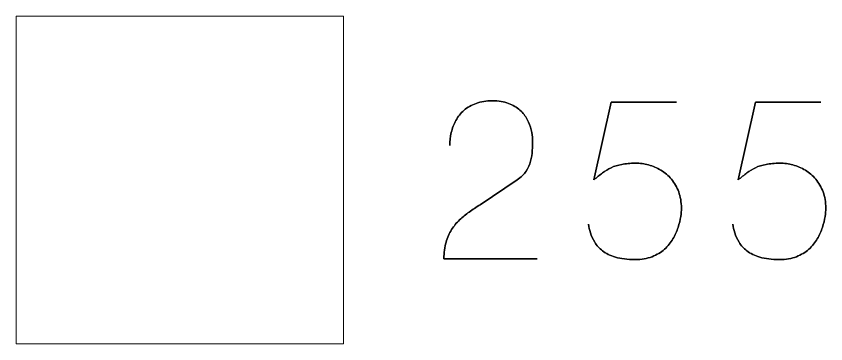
# Model space of a CAD drawing. Header units: millimetres. Extents: x -63 to 11, y -162 to 4.
# Drawn here: x -63.22 to -30.36, y -77.17 to -63.89 of the extents above; entities that cross this region are included whole.
import ezdxf

# ---------------------------------------------------------------- set-up
doc = ezdxf.new("R2010")
doc.units = ezdxf.units.MM
doc.header["$MEASUREMENT"] = 0
doc.layers.add('Layer 1', color=7, linetype='Continuous')

msp = doc.modelspace()

# ---------------------------------------------------------------- linework, layer by layer
at = {"layer": 'Layer 1', "color": 2, "lineweight": 18}
msp.add_lwpolyline([(-63.2163, -77.174), (-49.9281, -77.174), (-49.9281, -63.8858), (-63.2163, -63.8858), (-63.2163, -77.174)], close=True, dxfattribs=at)
at = {"layer": 'Layer 1'}
for points, knots in [([(-42.0808, -73.7309), (-42.0808, -73.7309), (-45.8657, -73.7309), (-45.8657, -73.7309), (-45.8657, -73.7309), (-45.8584, -73.475), (-45.826, -73.2486), (-45.7716, -73.0545), (-45.7716, -73.0545), (-45.7158, -72.8604), (-45.6408, -72.6898), (-45.5481, -72.5428), (-45.5481, -72.5428), (-45.454, -72.3957), (-45.3467, -72.2649), (-45.2246, -72.1502), (-45.2246, -72.1502), (-45.1026, -72.034), (-44.9717, -71.9281), (-44.8306, -71.8281), (-44.8306, -71.8281), (-44.6894, -71.7296), (-44.5438, -71.6311), (-44.3924, -71.534), (-44.3924, -71.534), (-44.3924, -71.534), (-42.8837, -70.5283), (-42.8837, -70.5283), (-42.8837, -70.5283), (-42.7293, -70.4194), (-42.6087, -70.3003), (-42.5234, -70.1724), (-42.5234, -70.1724), (-42.4367, -70.0445), (-42.3764, -69.9092), (-42.3396, -69.7666), (-42.3396, -69.7666), (-42.3043, -69.6254), (-42.2823, -69.4798), (-42.2749, -69.3328), (-42.2749, -69.3328), (-42.2676, -69.1843), (-42.2646, -69.0358), (-42.2661, -68.8872), (-42.2661, -68.8872), (-42.2661, -68.7652), (-42.2823, -68.6343), (-42.3146, -68.4932), (-42.3146, -68.4932), (-42.3484, -68.3535), (-42.4014, -68.2138), (-42.4764, -68.0755), (-42.4764, -68.0755), (-42.5514, -67.9373), (-42.6513, -67.8109), (-42.7763, -67.6962), (-42.7763, -67.6962), (-42.9013, -67.5829), (-43.0557, -67.4918), (-43.2395, -67.4227), (-43.2395, -67.4227), (-43.4233, -67.3536), (-43.6395, -67.3183), (-43.8895, -67.3168), (-43.8895, -67.3168), (-44.1409, -67.3183), (-44.3629, -67.3536), (-44.5541, -67.4212), (-44.5541, -67.4212), (-44.7453, -67.4888), (-44.9085, -67.5829), (-45.0438, -67.7021), (-45.0438, -67.7021), (-45.179, -67.8212), (-45.2879, -67.9594), (-45.3731, -68.1138), (-45.3731, -68.1138), (-45.4584, -68.2682), (-45.5202, -68.4329), (-45.5599, -68.6064), (-45.5599, -68.6064), (-45.5996, -68.7799), (-45.6187, -68.9563), (-45.6187, -69.1343), (-45.6187, -69.1343), (-45.6187, -68.9563), (-45.5996, -68.7799), (-45.5599, -68.6064), (-45.5599, -68.6064), (-45.5202, -68.4329), (-45.4584, -68.2682), (-45.3731, -68.1138), (-45.3731, -68.1138), (-45.2879, -67.9594), (-45.179, -67.8212), (-45.0438, -67.7021), (-45.0438, -67.7021), (-44.9085, -67.5829), (-44.7453, -67.4888), (-44.5541, -67.4212), (-44.5541, -67.4212), (-44.3629, -67.3536), (-44.1409, -67.3183), (-43.8895, -67.3168), (-43.8895, -67.3168), (-43.6395, -67.3183), (-43.4233, -67.3536), (-43.2395, -67.4227), (-43.2395, -67.4227), (-43.0557, -67.4918), (-42.9013, -67.5829), (-42.7763, -67.6962), (-42.7763, -67.6962), (-42.6513, -67.8109), (-42.5514, -67.9373), (-42.4764, -68.0755), (-42.4764, -68.0755), (-42.4014, -68.2138), (-42.3484, -68.3535), (-42.3146, -68.4932), (-42.3146, -68.4932), (-42.2823, -68.6343), (-42.2661, -68.7652), (-42.2661, -68.8872), (-42.2661, -68.8872), (-42.2646, -69.0358), (-42.2676, -69.1843), (-42.2749, -69.3328), (-42.2749, -69.3328), (-42.2823, -69.4798), (-42.3043, -69.6254), (-42.3396, -69.7666), (-42.3396, -69.7666), (-42.3764, -69.9092), (-42.4367, -70.0445), (-42.5234, -70.1724), (-42.5234, -70.1724), (-42.6087, -70.3003), (-42.7293, -70.4194), (-42.8837, -70.5283), (-42.8837, -70.5283), (-42.8837, -70.5283), (-44.3924, -71.534), (-44.3924, -71.534), (-44.3924, -71.534), (-44.5438, -71.6311), (-44.6894, -71.7296), (-44.8306, -71.8281), (-44.8306, -71.8281), (-44.9717, -71.9281), (-45.1026, -72.034), (-45.2246, -72.1502), (-45.2246, -72.1502), (-45.3467, -72.2649), (-45.454, -72.3957), (-45.5481, -72.5428), (-45.5481, -72.5428), (-45.6408, -72.6898), (-45.7158, -72.8604), (-45.7716, -73.0545), (-45.7716, -73.0545), (-45.826, -73.2486), (-45.8584, -73.475), (-45.8657, -73.7309), (-45.8657, -73.7309), (-45.8657, -73.7309), (-42.0808, -73.7309), (-42.0808, -73.7309)], [0, 0, 0, 0, 0.0232558, 0.0232558, 0.0232558, 0.0232558, 0.0465116, 0.0465116, 0.0465116, 0.0465116, 0.0697674, 0.0697674, 0.0697674, 0.0697674, 0.0930233, 0.0930233, 0.0930233, 0.0930233, 0.1162791, 0.1162791, 0.1162791, 0.1162791, 0.1395349, 0.1395349, 0.1395349, 0.1395349, 0.1627907, 0.1627907, 0.1627907, 0.1627907, 0.1860465, 0.1860465, 0.1860465, 0.1860465, 0.2093023, 0.2093023, 0.2093023, 0.2093023, 0.2325581, 0.2325581, 0.2325581, 0.2325581, 0.255814, 0.255814, 0.255814, 0.255814, 0.2790698, 0.2790698, 0.2790698, 0.2790698, 0.3023256, 0.3023256, 0.3023256, 0.3023256, 0.3255814, 0.3255814, 0.3255814, 0.3255814, 0.3488372, 0.3488372, 0.3488372, 0.3488372, 0.372093, 0.372093, 0.372093, 0.372093, 0.3953488, 0.3953488, 0.3953488, 0.3953488, 0.4186047, 0.4186047, 0.4186047, 0.4186047, 0.4418605, 0.4418605, 0.4418605, 0.4418605, 0.4651163, 0.4651163, 0.4651163, 0.4651163, 0.4883721, 0.4883721, 0.4883721, 0.4883721, 0.5116279, 0.5116279, 0.5116279, 0.5116279, 0.5348837, 0.5348837, 0.5348837, 0.5348837, 0.5581395, 0.5581395, 0.5581395, 0.5581395, 0.5813953, 0.5813953, 0.5813953, 0.5813953, 0.6046512, 0.6046512, 0.6046512, 0.6046512, 0.627907, 0.627907, 0.627907, 0.627907, 0.6511628, 0.6511628, 0.6511628, 0.6511628, 0.6744186, 0.6744186, 0.6744186, 0.6744186, 0.6976744, 0.6976744, 0.6976744, 0.6976744, 0.7209302, 0.7209302, 0.7209302, 0.7209302, 0.744186, 0.744186, 0.744186, 0.744186, 0.7674419, 0.7674419, 0.7674419, 0.7674419, 0.7906977, 0.7906977, 0.7906977, 0.7906977, 0.8139535, 0.8139535, 0.8139535, 0.8139535, 0.8372093, 0.8372093, 0.8372093, 0.8372093, 0.8604651, 0.8604651, 0.8604651, 0.8604651, 0.8837209, 0.8837209, 0.8837209, 0.8837209, 0.9069767, 0.9069767, 0.9069767, 0.9069767, 0.9302326, 0.9302326, 0.9302326, 0.9302326, 0.9534884, 0.9534884, 0.9534884, 0.9534884, 1, 1, 1, 1]), ([(-36.4255, -67.3697), (-36.4255, -67.3697), (-39.0723, -67.3697), (-39.0723, -67.3697), (-39.0723, -67.3697), (-39.0723, -67.3697), (-39.7781, -70.5283), (-39.7781, -70.5283), (-39.7781, -70.5283), (-39.6546, -70.4224), (-39.5369, -70.3268), (-39.4237, -70.243), (-39.4237, -70.243), (-39.3119, -70.1592), (-39.1943, -70.0886), (-39.0693, -70.0298), (-39.0693, -70.0298), (-38.9458, -69.971), (-38.8046, -69.9268), (-38.6458, -69.896), (-38.6458, -69.896), (-38.4885, -69.8651), (-38.3003, -69.8489), (-38.0841, -69.8489), (-38.0841, -69.8489), (-37.9077, -69.8489), (-37.7312, -69.8724), (-37.5548, -69.921), (-37.5548, -69.921), (-37.3783, -69.968), (-37.2107, -70.0401), (-37.0519, -70.1356), (-37.0519, -70.1356), (-36.8916, -70.2327), (-36.7504, -70.3533), (-36.6269, -70.4989), (-36.6269, -70.4989), (-36.5019, -70.6444), (-36.4034, -70.815), (-36.3328, -71.0106), (-36.3328, -71.0106), (-36.2608, -71.2061), (-36.224, -71.4282), (-36.2225, -71.6752), (-36.2225, -71.6752), (-36.2211, -71.7664), (-36.2314, -71.8811), (-36.2519, -72.0164), (-36.2519, -72.0164), (-36.2711, -72.1516), (-36.3063, -72.2987), (-36.3563, -72.4545), (-36.3563, -72.4545), (-36.4063, -72.6104), (-36.4769, -72.7648), (-36.5666, -72.9177), (-36.5666, -72.9177), (-36.6563, -73.0707), (-36.771, -73.2104), (-36.9092, -73.3368), (-36.9092, -73.3368), (-37.0475, -73.4633), (-37.2151, -73.5647), (-37.4107, -73.6412), (-37.4107, -73.6412), (-37.6077, -73.7162), (-37.8386, -73.7559), (-38.1018, -73.7574), (-38.1018, -73.7574), (-38.4164, -73.7559), (-38.6811, -73.7221), (-38.8958, -73.6588), (-38.8958, -73.6588), (-39.1105, -73.5941), (-39.2855, -73.5103), (-39.4208, -73.4045), (-39.4208, -73.4045), (-39.5575, -73.2986), (-39.6634, -73.1824), (-39.7398, -73.056), (-39.7398, -73.056), (-39.8163, -72.9295), (-39.8737, -72.803), (-39.9119, -72.6766), (-39.9119, -72.6766), (-39.9501, -72.5501), (-39.9795, -72.434), (-39.9986, -72.3281), (-39.9986, -72.3281), (-39.9795, -72.434), (-39.9501, -72.5501), (-39.9119, -72.6766), (-39.9119, -72.6766), (-39.8737, -72.803), (-39.8163, -72.9295), (-39.7398, -73.056), (-39.7398, -73.056), (-39.6634, -73.1824), (-39.5575, -73.2986), (-39.4208, -73.4045), (-39.4208, -73.4045), (-39.2855, -73.5103), (-39.1105, -73.5941), (-38.8958, -73.6588), (-38.8958, -73.6588), (-38.6811, -73.7221), (-38.4164, -73.7559), (-38.1018, -73.7574), (-38.1018, -73.7574), (-37.8386, -73.7559), (-37.6077, -73.7162), (-37.4107, -73.6412), (-37.4107, -73.6412), (-37.2151, -73.5647), (-37.0475, -73.4633), (-36.9092, -73.3368), (-36.9092, -73.3368), (-36.771, -73.2104), (-36.6563, -73.0707), (-36.5666, -72.9177), (-36.5666, -72.9177), (-36.4769, -72.7648), (-36.4063, -72.6104), (-36.3563, -72.4545), (-36.3563, -72.4545), (-36.3063, -72.2987), (-36.2711, -72.1516), (-36.2519, -72.0164), (-36.2519, -72.0164), (-36.2314, -71.8811), (-36.2211, -71.7664), (-36.2225, -71.6752), (-36.2225, -71.6752), (-36.224, -71.4282), (-36.2608, -71.2061), (-36.3328, -71.0106), (-36.3328, -71.0106), (-36.4034, -70.815), (-36.5019, -70.6444), (-36.6269, -70.4989), (-36.6269, -70.4989), (-36.7504, -70.3533), (-36.8916, -70.2327), (-37.0519, -70.1356), (-37.0519, -70.1356), (-37.2107, -70.0401), (-37.3783, -69.968), (-37.5548, -69.921), (-37.5548, -69.921), (-37.7312, -69.8724), (-37.9077, -69.8489), (-38.0841, -69.8489), (-38.0841, -69.8489), (-38.3003, -69.8489), (-38.4885, -69.8651), (-38.6458, -69.896), (-38.6458, -69.896), (-38.8046, -69.9268), (-38.9458, -69.971), (-39.0693, -70.0298), (-39.0693, -70.0298), (-39.1943, -70.0886), (-39.3119, -70.1592), (-39.4237, -70.243), (-39.4237, -70.243), (-39.5369, -70.3268), (-39.6546, -70.4224), (-39.7781, -70.5283), (-39.7781, -70.5283), (-39.7781, -70.5283), (-39.0723, -67.3697), (-39.0723, -67.3697), (-39.0723, -67.3697), (-39.0723, -67.3697), (-36.4255, -67.3697), (-36.4255, -67.3697)], [0, 0, 0, 0, 0.0222222, 0.0222222, 0.0222222, 0.0222222, 0.0444444, 0.0444444, 0.0444444, 0.0444444, 0.0666667, 0.0666667, 0.0666667, 0.0666667, 0.0888889, 0.0888889, 0.0888889, 0.0888889, 0.1111111, 0.1111111, 0.1111111, 0.1111111, 0.1333333, 0.1333333, 0.1333333, 0.1333333, 0.1555556, 0.1555556, 0.1555556, 0.1555556, 0.1777778, 0.1777778, 0.1777778, 0.1777778, 0.2, 0.2, 0.2, 0.2, 0.2222222, 0.2222222, 0.2222222, 0.2222222, 0.2444444, 0.2444444, 0.2444444, 0.2444444, 0.2666667, 0.2666667, 0.2666667, 0.2666667, 0.2888889, 0.2888889, 0.2888889, 0.2888889, 0.3111111, 0.3111111, 0.3111111, 0.3111111, 0.3333333, 0.3333333, 0.3333333, 0.3333333, 0.3555556, 0.3555556, 0.3555556, 0.3555556, 0.3777778, 0.3777778, 0.3777778, 0.3777778, 0.4, 0.4, 0.4, 0.4, 0.4222222, 0.4222222, 0.4222222, 0.4222222, 0.4444444, 0.4444444, 0.4444444, 0.4444444, 0.4666667, 0.4666667, 0.4666667, 0.4666667, 0.4888889, 0.4888889, 0.4888889, 0.4888889, 0.5111111, 0.5111111, 0.5111111, 0.5111111, 0.5333333, 0.5333333, 0.5333333, 0.5333333, 0.5555556, 0.5555556, 0.5555556, 0.5555556, 0.5777778, 0.5777778, 0.5777778, 0.5777778, 0.6, 0.6, 0.6, 0.6, 0.6222222, 0.6222222, 0.6222222, 0.6222222, 0.6444444, 0.6444444, 0.6444444, 0.6444444, 0.6666667, 0.6666667, 0.6666667, 0.6666667, 0.6888889, 0.6888889, 0.6888889, 0.6888889, 0.7111111, 0.7111111, 0.7111111, 0.7111111, 0.7333333, 0.7333333, 0.7333333, 0.7333333, 0.7555556, 0.7555556, 0.7555556, 0.7555556, 0.7777778, 0.7777778, 0.7777778, 0.7777778, 0.8, 0.8, 0.8, 0.8, 0.8222222, 0.8222222, 0.8222222, 0.8222222, 0.8444444, 0.8444444, 0.8444444, 0.8444444, 0.8666667, 0.8666667, 0.8666667, 0.8666667, 0.8888889, 0.8888889, 0.8888889, 0.8888889, 0.9111111, 0.9111111, 0.9111111, 0.9111111, 0.9333333, 0.9333333, 0.9333333, 0.9333333, 0.9555556, 0.9555556, 0.9555556, 0.9555556, 1, 1, 1, 1]), ([(-30.5672, -67.3697), (-30.5672, -67.3697), (-33.214, -67.3697), (-33.214, -67.3697), (-33.214, -67.3697), (-33.214, -67.3697), (-33.9198, -70.5283), (-33.9198, -70.5283), (-33.9198, -70.5283), (-33.7963, -70.4224), (-33.6786, -70.3268), (-33.5654, -70.243), (-33.5654, -70.243), (-33.4536, -70.1592), (-33.336, -70.0886), (-33.211, -70.0298), (-33.211, -70.0298), (-33.0875, -69.971), (-32.9463, -69.9268), (-32.7875, -69.896), (-32.7875, -69.896), (-32.6302, -69.8651), (-32.442, -69.8489), (-32.2258, -69.8489), (-32.2258, -69.8489), (-32.0494, -69.8489), (-31.8729, -69.8724), (-31.6965, -69.921), (-31.6965, -69.921), (-31.52, -69.968), (-31.3524, -70.0401), (-31.1936, -70.1356), (-31.1936, -70.1356), (-31.0333, -70.2327), (-30.8921, -70.3533), (-30.7686, -70.4989), (-30.7686, -70.4989), (-30.6436, -70.6444), (-30.5451, -70.815), (-30.4745, -71.0106), (-30.4745, -71.0106), (-30.4025, -71.2061), (-30.3657, -71.4282), (-30.3642, -71.6752), (-30.3642, -71.6752), (-30.3628, -71.7664), (-30.3731, -71.8811), (-30.3936, -72.0164), (-30.3936, -72.0164), (-30.4128, -72.1516), (-30.448, -72.2987), (-30.498, -72.4545), (-30.498, -72.4545), (-30.548, -72.6104), (-30.6186, -72.7648), (-30.7083, -72.9177), (-30.7083, -72.9177), (-30.798, -73.0707), (-30.9127, -73.2104), (-31.0509, -73.3368), (-31.0509, -73.3368), (-31.1892, -73.4633), (-31.3568, -73.5647), (-31.5524, -73.6412), (-31.5524, -73.6412), (-31.7494, -73.7162), (-31.9803, -73.7559), (-32.2435, -73.7574), (-32.2435, -73.7574), (-32.5581, -73.7559), (-32.8228, -73.7221), (-33.0375, -73.6588), (-33.0375, -73.6588), (-33.2522, -73.5941), (-33.4272, -73.5103), (-33.5625, -73.4045), (-33.5625, -73.4045), (-33.6992, -73.2986), (-33.8051, -73.1824), (-33.8815, -73.056), (-33.8815, -73.056), (-33.958, -72.9295), (-34.0154, -72.803), (-34.0536, -72.6766), (-34.0536, -72.6766), (-34.0918, -72.5501), (-34.1212, -72.434), (-34.1403, -72.3281), (-34.1403, -72.3281), (-34.1212, -72.434), (-34.0918, -72.5501), (-34.0536, -72.6766), (-34.0536, -72.6766), (-34.0154, -72.803), (-33.958, -72.9295), (-33.8815, -73.056), (-33.8815, -73.056), (-33.8051, -73.1824), (-33.6992, -73.2986), (-33.5625, -73.4045), (-33.5625, -73.4045), (-33.4272, -73.5103), (-33.2522, -73.5941), (-33.0375, -73.6588), (-33.0375, -73.6588), (-32.8228, -73.7221), (-32.5581, -73.7559), (-32.2435, -73.7574), (-32.2435, -73.7574), (-31.9803, -73.7559), (-31.7494, -73.7162), (-31.5524, -73.6412), (-31.5524, -73.6412), (-31.3568, -73.5647), (-31.1892, -73.4633), (-31.0509, -73.3368), (-31.0509, -73.3368), (-30.9127, -73.2104), (-30.798, -73.0707), (-30.7083, -72.9177), (-30.7083, -72.9177), (-30.6186, -72.7648), (-30.548, -72.6104), (-30.498, -72.4545), (-30.498, -72.4545), (-30.448, -72.2987), (-30.4128, -72.1516), (-30.3936, -72.0164), (-30.3936, -72.0164), (-30.3731, -71.8811), (-30.3628, -71.7664), (-30.3642, -71.6752), (-30.3642, -71.6752), (-30.3657, -71.4282), (-30.4025, -71.2061), (-30.4745, -71.0106), (-30.4745, -71.0106), (-30.5451, -70.815), (-30.6436, -70.6444), (-30.7686, -70.4989), (-30.7686, -70.4989), (-30.8921, -70.3533), (-31.0333, -70.2327), (-31.1936, -70.1356), (-31.1936, -70.1356), (-31.3524, -70.0401), (-31.52, -69.968), (-31.6965, -69.921), (-31.6965, -69.921), (-31.8729, -69.8724), (-32.0494, -69.8489), (-32.2258, -69.8489), (-32.2258, -69.8489), (-32.442, -69.8489), (-32.6302, -69.8651), (-32.7875, -69.896), (-32.7875, -69.896), (-32.9463, -69.9268), (-33.0875, -69.971), (-33.211, -70.0298), (-33.211, -70.0298), (-33.336, -70.0886), (-33.4536, -70.1592), (-33.5654, -70.243), (-33.5654, -70.243), (-33.6786, -70.3268), (-33.7963, -70.4224), (-33.9198, -70.5283), (-33.9198, -70.5283), (-33.9198, -70.5283), (-33.214, -67.3697), (-33.214, -67.3697), (-33.214, -67.3697), (-33.214, -67.3697), (-30.5672, -67.3697), (-30.5672, -67.3697)], [0, 0, 0, 0, 0.0222222, 0.0222222, 0.0222222, 0.0222222, 0.0444444, 0.0444444, 0.0444444, 0.0444444, 0.0666667, 0.0666667, 0.0666667, 0.0666667, 0.0888889, 0.0888889, 0.0888889, 0.0888889, 0.1111111, 0.1111111, 0.1111111, 0.1111111, 0.1333333, 0.1333333, 0.1333333, 0.1333333, 0.1555556, 0.1555556, 0.1555556, 0.1555556, 0.1777778, 0.1777778, 0.1777778, 0.1777778, 0.2, 0.2, 0.2, 0.2, 0.2222222, 0.2222222, 0.2222222, 0.2222222, 0.2444444, 0.2444444, 0.2444444, 0.2444444, 0.2666667, 0.2666667, 0.2666667, 0.2666667, 0.2888889, 0.2888889, 0.2888889, 0.2888889, 0.3111111, 0.3111111, 0.3111111, 0.3111111, 0.3333333, 0.3333333, 0.3333333, 0.3333333, 0.3555556, 0.3555556, 0.3555556, 0.3555556, 0.3777778, 0.3777778, 0.3777778, 0.3777778, 0.4, 0.4, 0.4, 0.4, 0.4222222, 0.4222222, 0.4222222, 0.4222222, 0.4444444, 0.4444444, 0.4444444, 0.4444444, 0.4666667, 0.4666667, 0.4666667, 0.4666667, 0.4888889, 0.4888889, 0.4888889, 0.4888889, 0.5111111, 0.5111111, 0.5111111, 0.5111111, 0.5333333, 0.5333333, 0.5333333, 0.5333333, 0.5555556, 0.5555556, 0.5555556, 0.5555556, 0.5777778, 0.5777778, 0.5777778, 0.5777778, 0.6, 0.6, 0.6, 0.6, 0.6222222, 0.6222222, 0.6222222, 0.6222222, 0.6444444, 0.6444444, 0.6444444, 0.6444444, 0.6666667, 0.6666667, 0.6666667, 0.6666667, 0.6888889, 0.6888889, 0.6888889, 0.6888889, 0.7111111, 0.7111111, 0.7111111, 0.7111111, 0.7333333, 0.7333333, 0.7333333, 0.7333333, 0.7555556, 0.7555556, 0.7555556, 0.7555556, 0.7777778, 0.7777778, 0.7777778, 0.7777778, 0.8, 0.8, 0.8, 0.8, 0.8222222, 0.8222222, 0.8222222, 0.8222222, 0.8444444, 0.8444444, 0.8444444, 0.8444444, 0.8666667, 0.8666667, 0.8666667, 0.8666667, 0.8888889, 0.8888889, 0.8888889, 0.8888889, 0.9111111, 0.9111111, 0.9111111, 0.9111111, 0.9333333, 0.9333333, 0.9333333, 0.9333333, 0.9555556, 0.9555556, 0.9555556, 0.9555556, 1, 1, 1, 1])]:
    msp.add_open_spline(points, degree=3, knots=knots, dxfattribs=at)

doc.saveas('drawing.dxf')
